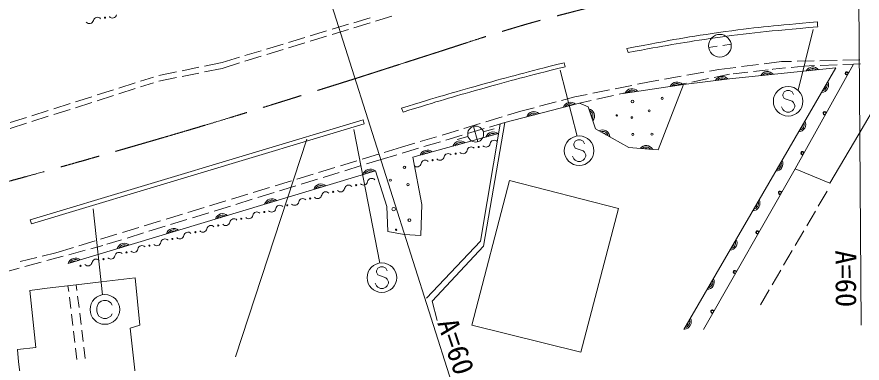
# Model space of a CAD drawing. Units: millimetres, scale not verified. Extents: x 40000 to 680000, y 20000 to 380000.
# Drawn here: x 407654 to 481818, y 267754 to 298117 of the extents above; entities that cross this region are included whole.
import ezdxf
from ezdxf.enums import TextEntityAlignment as Align

# ---------------------------------------------------------------- set-up
doc = ezdxf.new("R2010")
doc.units = ezdxf.units.MM
doc.header["$LTSCALE"] = 1000
doc.linetypes.add('CHAIN', pattern=[18.5, 12, -1.5, 3.5, -1.5])
for name, color, linetype, lineweight in [('M-BGD', 7, 'Continuous', 13), ('M-BMK', 2, 'CHAIN', 13), ('M-BMK-SRVR', 3, 'Continuous', 13), ('M-STR-STRC', 7, 'Continuous', 13), ('M-STR-STRD', 7, 'Continuous', 13)]:
    doc.layers.add(name, color=color, linetype=linetype, lineweight=lineweight)
doc.styles.add('ＭＳ ゴシック', font='')
doc.styles.get('ＭＳ ゴシック').set_extended_font_data('MS Gothic')

msp = doc.modelspace()

# ---------------------------------------------------------------- linework, layer by layer
at = {"layer": 'M-BGD'}
for p, q in [((439133, 297751), (440567, 298192)), ((435311, 297033), (436747, 297467)), ((437221, 297163), (438655, 297604)), ((437226, 297611), (438662, 298045)), ((433397, 296455), (434833, 296888)), ((435310, 296575), (436743, 297016)), ((431482, 295877), (432918, 296310)), ((433398, 295988), (434832, 296428)), ((429568, 295298), (431004, 295732)), ((429575, 294812), (431008, 295253)), ((431486, 295400), (432920, 295841)), ((468345, 295448), (469106, 295551)), ((469587, 295616), (470327, 295716)), ((425653, 294116), (427174, 294576)), ((427653, 294720), (429089, 295154)), ((427663, 294224), (429097, 294665)), ((422141, 293402), (423611, 293701)), ((424101, 293801), (425653, 294116)), ((425653, 293606), (427185, 294077)), ((469232, 293498), (470742, 293690)), ((471238, 293753), (472726, 293942)), ((473222, 294005), (474733, 294197)), ((474733, 294197), (475624, 294217)), ((475586, 293690), (476699, 293808)), ((476124, 294229), (477624, 294263)), ((476699, 293808), (477628, 293846)), ((478123, 294274), (479623, 294308)), ((478127, 293866), (479626, 293928)), ((480123, 294319), (481622, 294353)), ((480126, 293948), (481055, 293986)), ((481055, 293986), (481673, 293993)), ((420100, 292987), (421651, 293303)), ((422141, 292892), (423611, 293191)), ((424101, 293291), (425653, 293606)), ((466447, 293005), (467924, 293267)), ((468417, 293354), (469232, 293498)), ((468840, 292809), (470186, 293085)), ((470503, 293125), (471795, 293272)), ((472292, 293328), (473585, 293476)), ((473937, 293516), (473977, 293520)), ((473977, 293520), (475089, 293638)), ((416601, 291880), (418030, 292335)), ((418507, 292487), (419634, 292846)), ((418507, 291977), (419634, 292336)), ((420100, 292477), (421651, 292792)), ((462103, 292210), (463171, 292426)), ((463171, 292426), (463986, 292570)), ((464478, 292657), (465955, 292918)), ((465044, 292032), (466390, 292308)), ((466880, 292408), (468350, 292709)), ((414695, 291273), (416125, 291728)), ((416601, 291370), (418030, 291825)), ((458182, 291418), (459653, 291715)), ((460143, 291814), (461613, 292111)), ((460488, 291334), (461513, 291563)), ((466147, 292195), (463924, 286465)), ((412790, 290666), (414219, 291121)), ((414695, 290763), (416125, 291218)), ((455454, 290794), (456624, 291103)), ((456624, 291103), (457692, 291319)), ((457022, 290561), (458048, 290790)), ((458536, 290899), (460000, 291225)), ((481526, 287839), (483304, 290887)), ((410884, 290059), (412313, 290514)), ((410884, 289549), (412313, 290004)), ((412790, 290156), (414219, 290611)), ((451867, 289848), (453037, 290156)), ((453521, 290284), (454971, 290667)), ((407073, 288845), (408502, 289300)), ((408978, 289452), (410408, 289907)), ((408978, 288942), (410408, 289397)), ((448788, 288916), (450224, 289350)), ((450703, 289495), (451867, 289848)), ((407073, 288335), (408502, 288790)), ((446874, 288336), (448310, 288771)), ((447706, 288508), (448111, 287168)), ((450056, 288700), (448336, 278441)), ((448590, 278017), (450475, 288865)), ((449121, 288459), (450475, 288865)), ((449919, 287882), (442410, 285807)), ((444960, 287757), (446396, 288191)), ((447205, 287886), (448642, 288316)), ((448580, 288034), (449540, 288314)), ((478986, 283521), (481526, 287839)), ((441403, 286680), (442567, 287032)), ((443046, 287177), (444481, 287612)), ((443373, 286739), (444810, 287169)), ((445289, 287312), (446726, 287742)), ((447236, 287642), (446276, 287362)), ((439868, 286211), (441403, 286680)), ((441457, 286165), (442894, 286595)), ((463924, 286465), (463491, 286485)), ((437955, 285627), (439389, 286065)), ((438335, 285218), (439625, 285617)), ((439625, 285617), (440978, 286022)), ((442410, 285807), (443172, 281658)), ((434129, 284458), (435564, 284896)), ((436042, 285042), (437477, 285481)), ((436424, 284628), (437857, 285071)), ((475938, 284791), (478986, 283521)), ((439108, 284621), (412149, 276489)), ((432216, 283874), (433651, 284312)), ((434513, 284037), (435946, 284480)), ((439108, 284621), (440124, 281489)), ((430304, 283290), (431738, 283728)), ((432602, 283447), (434035, 283890)), ((447574, 271075), (450876, 283775)), ((450876, 283775), (460444, 281319)), ((428391, 282706), (429825, 283144)), ((428781, 282266), (430214, 282709)), ((430691, 282856), (432124, 283299)), ((478749, 282826), (477973, 281506)), ((424565, 281537), (426000, 281975)), ((426478, 282122), (427913, 282560)), ((426870, 281675), (428303, 282118)), ((422653, 280953), (424087, 281391)), ((424959, 281085), (426392, 281528)), ((440124, 281489), (440208, 279287)), ((443172, 281658), (443087, 278949)), ((460444, 281319), (457142, 268704)), ((420740, 280369), (422174, 280807)), ((421137, 279904), (422570, 280347)), ((423048, 280495), (424481, 280937)), ((477720, 281075), (476960, 279781)), ((416914, 279201), (418349, 279639)), ((418827, 279785), (420262, 280223)), ((419226, 279314), (420659, 279757)), ((415001, 278616), (416436, 279055)), ((417315, 278723), (418749, 279166)), ((440208, 279287), (441648, 279033)), ((443087, 278949), (441648, 279033)), ((476707, 279350), (475947, 278057)), ((413089, 278032), (414523, 278470)), ((415548, 278177), (416838, 278576)), ((448336, 278441), (443595, 273445)), ((409882, 277135), (411075, 277417)), ((411075, 277417), (412610, 277886)), ((412199, 277261), (413647, 277653)), ((414130, 277783), (415198, 278073)), ((444103, 273191), (448590, 278017)), ((475693, 277626), (474933, 276333)), ((407936, 276674), (409395, 277020)), ((410269, 276738), (411717, 277130)), ((406788, 275795), (407856, 276084)), ((408338, 276215), (409786, 276607)), ((474680, 275902), (473920, 274608)), ((415062, 274885), (418026, 275223)), ((418026, 275223), (418449, 271075)), ((410320, 274313), (412861, 274631)), ((412134, 274540), (412196, 274032)), ((412861, 274631), (415062, 274885)), ((412861, 274631), (412924, 274114)), ((410320, 274313), (408797, 274123)), ((408797, 274123), (409305, 269127)), ((473667, 274177), (472891, 272857)), ((412256, 273535), (412377, 272543)), ((412984, 273618), (413105, 272625)), ((444526, 271498), (444103, 273191)), ((412437, 272046), (412557, 271054)), ((413165, 272129), (413285, 271136)), ((418449, 271075), (417602, 270821)), ((417602, 270821), (418110, 266079)), ((457142, 268704), (447574, 271075)), ((412618, 270557), (412738, 269565)), ((413346, 270640), (413466, 269647)), ((409305, 269127), (407696, 268958)), ((407696, 268958), (407796, 267868)), ((412799, 269068), (412919, 268076)), ((413527, 269151), (413647, 268158)), ((407796, 267868), (408374, 263709))]:
    msp.add_line(p, q, dxfattribs=at)
for points in [[(481055, 293986), (475938, 284791), (467894, 270686)], [(466184, 270694), (479504, 293641), (470185, 292691), (466147, 292195), (460840, 291413)], [(463491, 286485), (461359, 286675), (458428, 288293), (457784, 290241), (457022, 290561), (450475, 288865)]]:
    msp.add_lwpolyline(points, dxfattribs=at)
for centre, radius in [((415385, 298053), 50), ((469336, 295582), 1000), ((480477, 293163), 100), ((480477, 293163), 100), ((480477, 293163), 100), ((480477, 293163), 100), ((461676, 290702), 124), ((464267, 290972), 92.1), ((460293, 289482), 60.6), ((461619, 289289), 78.3), ((463141, 289873), 90.1), ((478532, 289668), 100), ((478532, 289668), 100), ((478532, 289668), 100), ((478532, 289668), 100), ((447908, 287838), 700), ((461703, 287816), 87.5), ((463379, 287826), 93.2), ((448168, 286709), 50), ((476587, 286173), 100), ((476587, 286173), 100), ((476587, 286173), 100), ((476587, 286173), 100), ((444131, 285548), 50), ((446150, 286128), 50), ((441659, 284924), 111), ((437421, 283364), 50), ((440416, 283798), 102), ((441968, 283407), 95.8), ((435405, 282774), 50), ((474620, 282691), 100), ((474620, 282691), 100), ((474620, 282691), 100), ((474620, 282691), 100), ((433390, 282184), 50), ((431375, 281594), 50), ((440719, 281253), 158), ((427344, 280414), 50), ((429359, 281004), 50), ((442094, 280297), 123), ((425328, 279824), 50), ((423313, 279234), 50), ((440926, 279447), 58.4), ((472638, 279216), 100), ((472638, 279216), 100), ((472638, 279216), 100), ((472638, 279216), 100), ((421298, 278644), 50), ((417267, 277464), 50), ((419282, 278054), 50), ((415251, 276874), 50), ((413236, 276284), 50), ((470657, 275742), 100), ((470657, 275742), 100), ((470657, 275742), 100), ((470657, 275742), 100), ((468675, 272267), 100), ((468675, 272267), 100), ((468675, 272267), 100), ((468675, 272267), 100)]:
    msp.add_circle(centre, radius, dxfattribs=at)
for centre, radius, start, end in [((416052, 298382), 364, 220.30455, 346.73456), ((414010, 297891), 364, 220.30455, 346.73456), ((414719, 297724), 364, 40.30455, 166.73456), ((477484, 293079), 654, 38.60325, 153.04509), ((473505, 292673), 654, 38.60325, 153.04509), ((473505, 292673), 523, 48.41449, 143.23385), ((473505, 292673), 392, 70.29094, 121.3574), ((477484, 293079), 523, 48.41449, 143.23385), ((477484, 293079), 392, 70.29094, 121.3574), ((480477, 293163), 145, 14.50846, 287.30282), ((480477, 293163), 116, 356.05912, 305.75215), ((465575, 291752), 654, 41.15656, 155.5984), ((465575, 291752), 523, 50.9678, 145.78716), ((469534, 292254), 654, 39.78513, 154.22697), ((469534, 292254), 523, 49.59637, 144.41573), ((469534, 292254), 392, 71.47282, 122.53928), ((478227, 292147), 654, 272.64591, 27.08775), ((478227, 292147), 523, 282.45715, 17.27651), ((461617, 291169), 654, 41.15656, 155.5984), ((461617, 291169), 523, 50.9678, 145.78716), ((461617, 291169), 392, 72.84425, 123.91071), ((465575, 291752), 392, 72.84425, 123.91071), ((478227, 292147), 392, 304.3336, 355.40006), ((456230, 289990), 654, 47.30583, 161.74767), ((456230, 289990), 523, 57.11707, 151.93643), ((456230, 289990), 392, 78.99352, 130.05998), ((457681, 289426), 654, 321.07394, 75.51578), ((453012, 289156), 654, 47.30583, 161.74767), ((453012, 289156), 523, 57.11707, 151.93643), ((453012, 289156), 392, 78.99352, 130.05998), ((457681, 289426), 523, 330.88518, 65.70454), ((457681, 289426), 392, 352.76163, 43.82809), ((478532, 289668), 145, 14.50846, 287.30282), ((478532, 289668), 116, 356.05912, 305.75215), ((476219, 288688), 654, 272.64591, 27.08775), ((476219, 288688), 523, 282.45715, 17.27651), ((476219, 288688), 392, 304.3336, 355.40006), ((449435, 287381), 654, 48.23004, 162.67187), ((449435, 287381), 523, 58.04127, 152.86064), ((449435, 287381), 392, 79.91773, 130.98418), ((459035, 287554), 654, 3.88266, 118.3245), ((459035, 287554), 523, 13.6939, 108.51326), ((459035, 287554), 392, 35.57035, 86.63681), ((446544, 286582), 654, 48.23004, 162.67187), ((446544, 286582), 523, 58.04127, 152.86064), ((449534, 286932), 364, 42.8376, 169.26761), ((443652, 285783), 654, 48.23004, 162.67187), ((443652, 285783), 523, 58.04127, 152.86064), ((446544, 286582), 392, 79.91773, 130.98418), ((446801, 286486), 364, 222.8376, 349.26761), ((447516, 286351), 364, 42.8376, 169.26761), ((448819, 287067), 364, 222.8376, 349.26761), ((462862, 286185), 654, 27.67692, 142.11875), ((462862, 286185), 523, 37.48815, 132.30752), ((462862, 286185), 392, 59.36461, 110.43106), ((476587, 286173), 145, 14.50846, 287.30282), ((476587, 286173), 116, 356.05912, 305.75215), ((443480, 285189), 364, 42.8376, 169.26761), ((443652, 285783), 392, 79.91773, 130.98418), ((444783, 285906), 364, 222.8376, 349.26761), ((445498, 285770), 364, 42.8376, 169.26761), ((442765, 285325), 364, 222.8376, 349.26761), ((474211, 285228), 654, 272.64591, 27.08775), ((474211, 285228), 523, 282.45715, 17.27651), ((474211, 285228), 392, 304.3336, 355.40006), ((438636, 284109), 654, 49.56496, 164.00679), ((438636, 284109), 523, 59.3762, 154.19556), ((438636, 284109), 392, 81.25265, 132.3191), ((434327, 282809), 654, 49.56496, 164.00679), ((434327, 282809), 523, 59.3762, 154.19556), ((436771, 283003), 364, 43.10332, 169.53333), ((438070, 283726), 364, 223.10332, 349.53333), ((438786, 283593), 364, 43.10332, 169.53333), ((434327, 282809), 392, 81.25265, 132.3191), ((434756, 282413), 364, 43.10332, 169.53333), ((436055, 283136), 364, 223.10332, 349.53333), ((474620, 282691), 145, 13.90866, 286.70302), ((474620, 282691), 116, 355.45932, 305.15235), ((430019, 281510), 654, 49.56496, 164.00679), ((430019, 281510), 523, 59.3762, 154.19556), ((430019, 281510), 392, 81.25265, 132.3191), ((432024, 281956), 364, 223.10332, 349.53333), ((432740, 281823), 364, 43.10332, 169.53333), ((434040, 282546), 364, 223.10332, 349.53333), ((472203, 281769), 654, 272.64591, 27.08775), ((472203, 281769), 523, 282.45715, 17.27651), ((430009, 281365), 364, 223.10332, 349.53333), ((430725, 281233), 364, 43.10332, 169.53333), ((472203, 281769), 392, 304.3336, 355.40006), ((425711, 280210), 654, 49.56496, 164.00679), ((425711, 280210), 523, 59.3762, 154.19556), ((425711, 280210), 392, 81.25265, 132.3191), ((426694, 280053), 364, 43.10332, 169.53333), ((427993, 280775), 364, 223.10332, 349.53333), ((428709, 280643), 364, 43.10332, 169.53333), ((424679, 279463), 364, 43.10332, 169.53333), ((425978, 280185), 364, 223.10332, 349.53333), ((421402, 278911), 654, 49.56496, 164.00679), ((421402, 278911), 523, 59.3762, 154.19556), ((421402, 278911), 392, 81.25265, 132.3191), ((421947, 279005), 364, 223.10332, 349.53333), ((422663, 278873), 364, 43.10332, 169.53333), ((423963, 279595), 364, 223.10332, 349.53333), ((472638, 279216), 145, 13.90866, 286.70302), ((472638, 279216), 116, 355.45932, 305.15235), ((417094, 277611), 654, 49.56496, 164.00679), ((417094, 277611), 523, 59.3762, 154.19556), ((419932, 278415), 364, 223.10332, 349.53333), ((420648, 278283), 364, 43.10332, 169.53333), ((470195, 278309), 654, 272.64591, 27.08775), ((470195, 278309), 523, 282.45715, 17.27651), ((470195, 278309), 392, 304.3336, 355.40006), ((416617, 277103), 364, 43.10332, 169.53333), ((417094, 277611), 392, 81.25265, 132.3191), ((417916, 277825), 364, 223.10332, 349.53333), ((418632, 277693), 364, 43.10332, 169.53333), ((412786, 276311), 654, 49.56496, 164.00679), ((412786, 276311), 523, 59.3762, 154.19556), ((412786, 276311), 392, 81.25265, 132.3191), ((414602, 276513), 364, 43.10332, 169.53333), ((415901, 277235), 364, 223.10332, 349.53333), ((413886, 276645), 364, 223.10332, 349.53333), ((468187, 274850), 654, 272.64591, 27.08775), ((470657, 275742), 145, 13.90866, 286.70302), ((470657, 275742), 116, 355.45932, 305.15235), ((468187, 274850), 523, 282.45715, 17.27651), ((468187, 274850), 392, 304.3336, 355.40006), ((468675, 272267), 145, 13.90866, 286.70302), ((468675, 272267), 116, 355.45932, 305.15235), ((466179, 271390), 654, 272.64591, 27.08775), ((466179, 271390), 523, 282.45715, 17.27651), ((466179, 271390), 392, 304.3336, 355.40006)]:
    msp.add_arc(centre, radius, start, end, dxfattribs=at)
at = {"layer": 'M-BMK'}
for points, knots in [([(437385, 292717), (440680, 293777), (441507, 294044), (444150, 294889), (446971, 295791), (448537, 296342), (451374, 297188), (453354, 297778), (454477, 298061), (456478, 298576), (459372, 299322), (460997, 299728), (463925, 300327), (465916, 300733), (466575, 300860), (469038, 301285)], [0, 0, 0, 0, 1, 1, 1, 2, 2, 2, 3, 3, 3, 4, 4, 4, 5, 5, 5, 5]), ([(398472, 281437), (407474, 283824), (409820, 284455), (417052, 286537), (425029, 288834), (427583, 289644), (437385, 292717)], [0, 0, 0, 0, 1, 1, 1, 2, 2, 2, 2])]:
    msp.add_open_spline(points, degree=3, knots=knots, dxfattribs=at)
at = {"layer": 'M-BMK-SRVR'}
for p, q in [((446298, 264495), (428191, 321498)), ((481723, 271092), (481515, 302622))]:
    msp.add_line(p, q, dxfattribs=at)
at = {"layer": 'M-STR-STRC'}
for p, q in [((476201, 291678), (477531, 297006)), ((456818, 287671), (455312, 293439)), ((474975, 291541), (474857, 291305)), ((475211, 291659), (474975, 291541)), ((475448, 291659), (475211, 291659)), ((475684, 291541), (475448, 291659)), ((475802, 291305), (475684, 291541)), ((474857, 291305), (474857, 291186)), ((474857, 291186), (474975, 290950)), ((474975, 290950), (475684, 290714)), ((474857, 290005), (474738, 290241)), ((474975, 289886), (474857, 290005)), ((475684, 290714), (475802, 290596)), ((475802, 290005), (475684, 289886)), ((475802, 290596), (475920, 290359)), ((475920, 290241), (475802, 290005)), ((475920, 290359), (475920, 290241)), ((475211, 289768), (474975, 289886)), ((475448, 289768), (475211, 289768)), ((475684, 289886), (475448, 289768)), ((439490, 276531), (437209, 288254)), ((433080, 287402), (426825, 268313)), ((456633, 287210), (456515, 286973)), ((456870, 287328), (456633, 287210)), ((457106, 287328), (456870, 287328)), ((457342, 287210), (457106, 287328)), ((457461, 286973), (457342, 287210)), ((456515, 286973), (456515, 286855)), ((456515, 286855), (456633, 286619)), ((456633, 286619), (457342, 286382)), ((457342, 286382), (457461, 286264)), ((456515, 285673), (456397, 285910)), ((456633, 285555), (456515, 285673)), ((456870, 285437), (456633, 285555)), ((457342, 285555), (457106, 285437)), ((457461, 285673), (457342, 285555)), ((457461, 286264), (457579, 286028)), ((457579, 285910), (457461, 285673)), ((457579, 286028), (457579, 285910)), ((457106, 285437), (456870, 285437)), ((415174, 273740), (414360, 281281)), ((439327, 276073), (439209, 275837)), ((439563, 276191), (439327, 276073)), ((439800, 276191), (439563, 276191)), ((440036, 276073), (439800, 276191)), ((440154, 275837), (440036, 276073)), ((439209, 275837), (439209, 275718)), ((439209, 275718), (439327, 275482)), ((439327, 275482), (440036, 275246)), ((440036, 275246), (440154, 275127)), ((439209, 274537), (439090, 274773)), ((439327, 274418), (439209, 274537)), ((439563, 274300), (439327, 274418)), ((440036, 274418), (439800, 274300)), ((440154, 274537), (440036, 274418)), ((440154, 275127), (440272, 274891)), ((440272, 274773), (440154, 274537)), ((440272, 274891), (440272, 274773)), ((439800, 274300), (439563, 274300)), ((414852, 273041), (414722, 272846)), ((415047, 273171), (414852, 273041)), ((415242, 273236), (415047, 273171)), ((415502, 273236), (415242, 273236)), ((415697, 273171), (415502, 273236)), ((415892, 273041), (415697, 273171)), ((416022, 272846), (415892, 273041)), ((414722, 272846), (414657, 272586)), ((414657, 272586), (414657, 272326)), ((414657, 272326), (414722, 272066)), ((414722, 272066), (414852, 271871)), ((414852, 271871), (415047, 271741)), ((415047, 271741), (415242, 271676)), ((415242, 271676), (415502, 271676)), ((415502, 271676), (415697, 271741)), ((415697, 271741), (415892, 271871)), ((415892, 271871), (416022, 272066))]:
    msp.add_line(p, q, dxfattribs=at)
for centre in [(475329, 290714), (456988, 286382), (439681, 275246), (415372, 272456)]:
    msp.add_circle(centre, 1300, dxfattribs=at)
at = {"layer": 'M-STR-STRD'}
for p, q in [((455673, 294095), (455777, 293752)), ((441533, 289773), (441397, 290117)), ((438030, 289099), (408819, 280312)), ((438129, 288752), (408927, 279981)), ((438030, 289099), (438129, 288752)), ((408819, 280312), (408927, 279981))]:
    msp.add_line(p, q, dxfattribs=at)
for points in [[(477905, 297671), (474040, 297348), (472972, 297251), (469828, 296825), (466432, 296364), (465295, 296136), (461181, 295341)], [(461278, 294983), (464719, 295640), (465666, 295802), (468496, 296216), (472161, 296753), (473404, 296841), (477922, 297248)], [(455673, 294095), (452124, 293191), (451197, 292957), (448346, 292160), (445622, 291398), (444747, 291134), (441397, 290117)], [(455777, 293752), (452173, 292838), (451228, 292602), (448333, 291788), (445666, 291038), (444807, 290778), (441533, 289773)]]:
    msp.add_open_spline(points, degree=3, knots=[0, 0, 0, 0, 1, 1, 1, 2, 2, 2, 2], dxfattribs=at)
for points in [[(477922, 297248), (477914, 297459), (477914, 297459), (477905, 297671)], [(461181, 295341), (461229, 295162), (461229, 295162), (461278, 294983)]]:
    msp.add_open_spline(points, degree=3, dxfattribs=at)

# ---------------------------------------------------------------- texts
at = {"layer": 'M-BMK-SRVR', "style": 'ＭＳ ゴシック'}
for rotation, p in [(270.378, (480398, 277646)), (288.537, (445391, 271575))]:
    msp.add_text('A=60', height=1833, rotation=rotation, dxfattribs=at).set_placement(p, align=Align.MIDDLE_LEFT)

doc.saveas('drawing.dxf')
